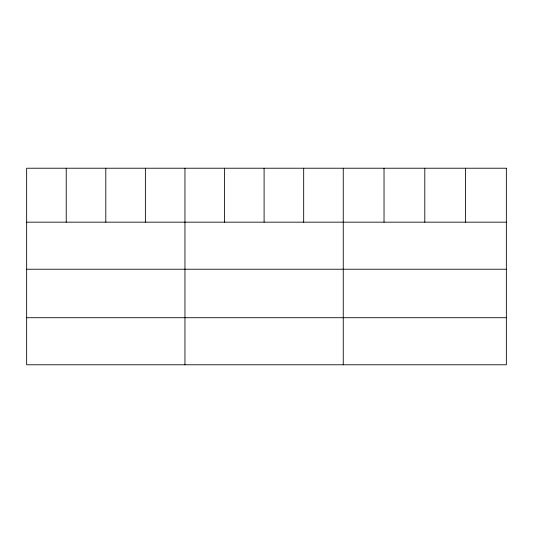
<?xml version="1.0" encoding="UTF-8"?>
<svg xmlns="http://www.w3.org/2000/svg" width="533" height="533" viewBox="0 0 533 533"><rect width="100%" height="100%" fill="white"/><g stroke="black" fill="none" stroke-linecap="round" stroke-linejoin="round"><path stroke-width="0.8" d="M26.65 222.161L506.35 222.161M26.65 269.225L506.35 269.225M26.65 317.715L506.35 317.715M465.575 168.221L465.575 222.161M424.801 168.221L424.801 222.161M384.026 168.221L384.026 222.161M343.252 168.221L343.252 364.779M303.677 168.221L303.677 222.161M264.101 168.221L264.101 222.161M224.526 168.221L224.526 222.161M184.951 168.221L184.951 364.779M145.376 168.221L145.376 222.161M105.801 168.221L105.801 222.161M66.225 168.221L66.225 222.161M506.35 168.221L26.65 168.221L26.65 364.779L506.35 364.779L506.35 168.221"/></g></svg>
